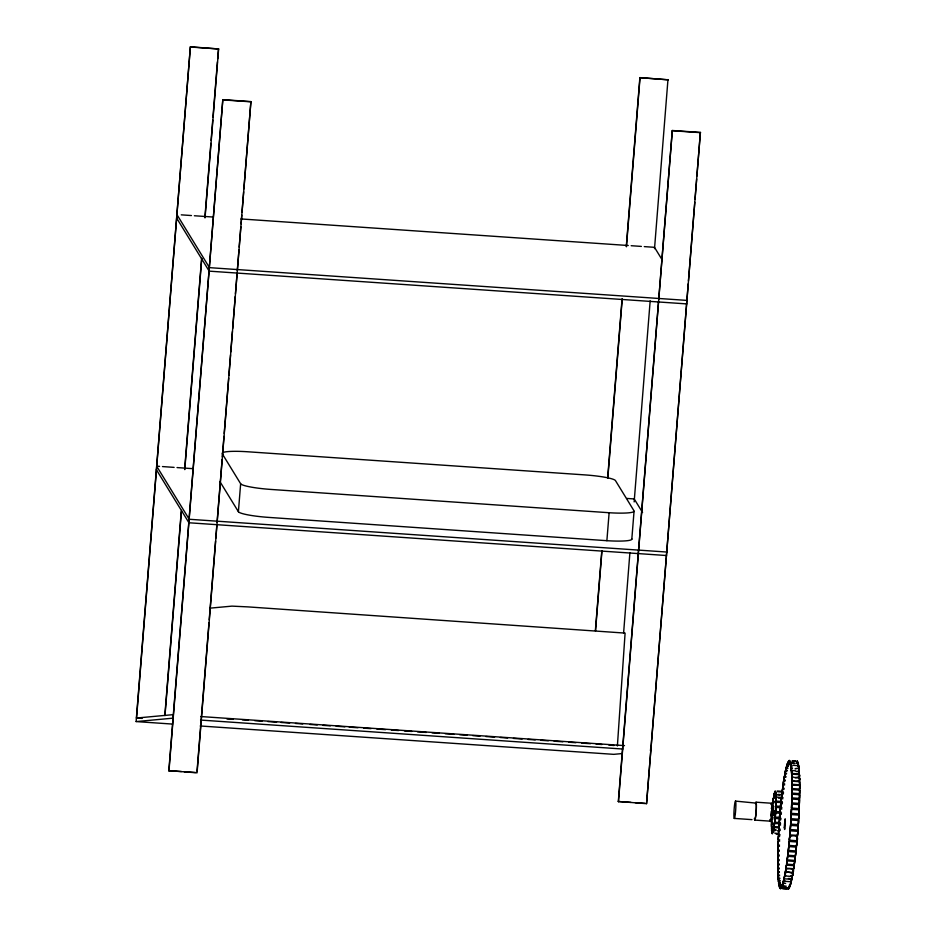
<?xml version="1.0" encoding="UTF-8"?>
<svg xmlns="http://www.w3.org/2000/svg" width="936" height="936" viewBox="0 0 936 936"><rect width="100%" height="100%" fill="white"/><g stroke="black" fill="none" stroke-linecap="round" stroke-linejoin="round"><path stroke-width="1.4" d="M773.885 827.541A23.798 2.176 -86.1 0 1 773.417 829.811L773.487 830.735L773.885 827.541L779.126 827.892M773.955 811.453L773.873 812.869M775.57 797.378L773.662 797.25A23.798 2.176 -86.1 0 1 774.142 794.98L774.06 794.056M784.614 875.932A23.798 2.176 -86.1 0 1 784.134 878.143L784.228 879.115L784.614 875.932L792.23 876.459L791.879 879.629M784.543 776.4L784.906 773.077L785.023 773.885A23.798 2.176 -86.1 0 0 784.543 776.4L785.971 776.506M785.164 773.159A23.798 2.176 -86.1 0 1 785.643 770.948C785.76 768.058 783.947 774.985 786.603 773.253M792.85 873.218A23.798 2.176 -86.1 0 1 792.382 875.722C796.337 874.364 783.947 868.386 784.883 875.991M792.23 876.459A23.798 2.176 -86.1 0 1 791.762 878.67L791.856 879.641M773.662 797.25L774.025 794.056M783.994 878.787A23.798 2.176 -86.1 0 1 783.526 880.682L783.596 881.794L783.994 878.787L790.663 879.243M787.211 770.41L785.784 770.305A23.798 2.176 -86.1 0 1 786.252 768.409L786.182 767.298M791.142 881.209L791.224 882.32L791.622 879.302A23.798 2.176 -86.1 0 1 791.376 880.343M774.762 792.815L774.751 793.166A23.798 2.176 -86.1 0 0 774.306 794.371C776.552 795.565 776.084 792.769 775.768 794.828A23.798 2.176 -86.1 0 1 775.932 797.039L782.133 797.46M783.385 881.221A23.798 2.176 -86.1 0 1 782.917 882.788L782.987 884.075L783.385 881.221L791.002 881.747L790.674 884.555L790.546 883.315A23.798 2.176 -86.1 0 0 791.002 881.747M785.784 770.305L786.146 767.298M787.831 767.976L786.392 767.871A23.798 2.176 -86.1 0 1 786.86 766.303L786.813 765.098M772.972 812.869L772.984 813.864L775.09 814.016M787.796 887.784L787.913 889.165L788.159 887.773M788.299 887.784L788.369 889.2L788.72 887.047A23.798 2.176 -86.1 0 1 788.592 887.176M782.777 883.221A23.798 2.176 -86.1 0 1 782.332 884.462L782.402 885.912L782.777 883.221L785.643 883.42M787 765.87A23.798 2.176 -86.1 0 1 787.445 764.63C787.878 760.687 785.643 767.251 788.428 765.964M789.961 884.988L790.031 886.439L790.382 884.122A23.798 2.176 -86.1 0 1 789.961 884.988L789.481 884.953M773.253 830.419A23.798 2.176 -86.1 0 1 772.808 831.613C773.089 835.918 772.528 827.108 775.64 830.571M786.392 767.871L786.743 765.028M772.715 813.314C772.972 823.013 774.271 801.017 772.808 811.816M774.306 794.371L774.645 791.716L775.277 792.921A23.798 2.176 -86.1 0 0 774.891 792.956L775.207 790.873L775.324 791.786M782.192 884.789A23.798 2.176 -86.1 0 1 781.759 885.667C781.946 889.551 781.595 884.122 783.151 884.848M787.585 764.303A23.798 2.176 -86.1 0 1 788.018 763.425C788.486 759.096 786.041 766.327 789.493 764.443M771.592 815.642L771.697 817.374A23.798 2.176 -86.1 0 1 771.779 815.595M771.299 811.231L770.784 815.806M773.218 812.846L773.288 811.418L775.382 811.489M797.671 763.214L797.647 761.495L797.297 763.238A23.798 2.176 -86.1 0 1 797.39 763.308L795.869 763.144M788.147 763.203A23.798 2.176 -86.1 0 1 788.557 762.676C789.165 758.569 786.755 764.139 789.574 763.308M788.966 886.848A23.798 2.176 -86.1 0 1 788.837 886.942L788.896 888.744L789.235 886.79M789.364 886.907L789.493 887.808L789.34 885.28M773.627 812.471L773.662 813.922L773.885 812.869M789.071 762.407L789.06 760.477L788.685 762.571A23.798 2.176 -86.1 0 1 789.071 762.407L791.575 762.571M781.63 885.889L781.314 888.205L781.221 886.415A23.798 2.176 -86.1 0 0 781.63 885.889L783.537 886.018M772.282 831.87L772.317 833.917L772.656 831.835A23.798 2.176 -86.1 0 1 772.282 831.87L773.709 831.964M136.141 721.586L136.375 718.052L173.125 714.648L172.891 718.169L136.141 721.586L172.54 724.078M617.386 745.969L625.096 633.099L247.981 606.891L231.952 606.13L210.12 608.143M650.473 750.941L650.637 748.589M780.214 886.486L780.238 888.638L780.589 886.684A23.798 2.176 -86.1 0 1 780.214 886.486L783.081 886.848M773.639 812.319L773.791 811.114M779.77 885.819L779.77 888.147L780.109 886.38A23.798 2.176 -86.1 0 1 779.77 885.819L781.197 885.912M790.007 763.273L789.949 760.945L789.668 762.723A23.798 2.176 -86.1 0 1 790.007 763.273L791.447 763.366M205.042 217.807L218.626 48.965L190.382 46.8L136.399 717.807L142.155 718.427M136.539 718.041L190.382 46.8M164.841 715.361L181.233 511.594M184.638 469.381L201.614 258.324M204.89 217.573L210.869 143.337M211.103 140.423L212.741 120.054M212.975 117.14L217.421 61.823M217.655 58.921L218.474 48.73M164.982 715.595L181.502 510.366M184.778 469.615L201.755 258.558M168.831 770.667L222.815 99.661L250.906 101.591L197.063 772.832L168.831 770.667L181.467 771.533M168.971 770.901L222.815 99.661M197.04 771.135L208.985 622.674M209.219 619.761L215.549 541.16M215.783 538.247L216.836 525.154M217.07 522.241L222.101 459.646M222.335 456.745L223.973 436.363M224.207 433.45L228.665 378.144M228.899 375.231L230.537 354.849M230.771 351.936L232.409 331.566M232.643 328.653L235.217 296.63M235.451 293.717L237.089 273.335M237.323 270.434L238.961 250.052M239.195 247.139L240.844 226.769M241.078 223.856L241.78 215.116M242.014 212.203L243.652 191.833M243.886 188.92L250.906 101.591M631.765 538.785A28.279 3.592 4.6 0 1 606.879 540.692L268.808 517.409A28.279 3.592 4.6 0 1 238.399 511.7L240.646 483.748L222.171 453.632M595.366 630.747L601.813 550.684M607.663 477.91L622.077 298.876M626.289 246.484L639.873 77.641L668.117 79.806L639.873 77.641M595.518 630.981L601.953 550.918M607.815 478.144L622.218 299.111M626.43 246.718L640.013 77.875M606.879 540.692L609.125 512.729A28.279 3.592 4.6 0 0 634.011 510.822L615.478 480.624A28.279 3.592 4.6 0 0 585.07 474.915L247.946 451.784A28.279 3.592 4.6 0 0 222.358 452.849M623.61 632.9L629.905 552.614M634.152 501.907L650.169 300.807M654.521 248.648L667.965 79.56M631.8 539.311L634.046 511.36M658.722 299.344L672.305 130.502L700.397 132.421L646.554 803.661L618.322 801.497L658.488 302.246M618.462 801.742L672.305 130.502M688.217 283.807L646.554 803.661M688.451 280.894L694.781 202.293M695.015 199.38L696.653 178.998M696.887 176.097L700.397 132.421M779.36 884.684L779.349 887.199L779.665 885.596A23.798 2.176 -86.1 0 1 779.36 884.684L781.267 884.812M792.219 766.104L790.791 765.999A23.798 2.176 -86.1 0 0 790.51 764.747L790.464 761.986M771.872 830.536L771.861 833.169L772.153 831.671A23.798 2.176 -86.1 0 1 771.872 830.536L773.779 830.677M775.687 794.243L775.71 791.645L775.394 793.108A23.798 2.176 -86.1 0 1 775.687 794.243L776.634 794.313M772.996 812.003C772.925 809.862 774.084 812.097 772.492 811.875M778.986 883.093L778.963 885.772L779.267 884.344A23.798 2.176 -86.1 0 1 778.986 883.093L780.413 883.186M791.376 764.478L790.417 764.408A23.798 2.176 -86.1 0 0 790.113 763.495L790.393 761.881M790.791 765.999L790.78 763.308L790.546 764.396M798.42 766.525L798.408 763.834L798.139 765.262A23.798 2.176 -86.1 0 1 798.42 766.525L797.94 766.49M773.031 812.003L773.136 811.126L775.219 811.208M778.658 881.045L778.623 883.912L778.904 882.648A23.798 2.176 -86.1 0 1 778.658 881.045L780.097 881.15M792.546 768.14L791.119 768.047L791.166 765.215M795.881 768.374L798.736 768.561L798.806 765.788M772.036 809.137L772.305 807.721L773.768 807.827M773.136 813.489L773.686 811.816M796.864 762.36L797.133 760.956M778.389 878.576L778.331 881.607L778.6 880.507A23.798 2.176 -86.1 0 1 778.389 878.576L779.817 878.682M791.119 768.047A23.798 2.176 -86.1 0 0 790.873 766.444L791.119 765.18M795.682 770.808L791.388 770.515L791.482 767.567M798.736 768.561A23.798 2.176 -86.1 0 0 798.49 766.97L798.747 765.707M798.057 770.971L799.016 771.042L799.075 768.011M773.522 827.88L771.615 827.74L771.568 830.922M775.932 797.039L776.084 794.407M779.594 875.792L778.155 875.698L778.085 878.881M791.388 770.515A23.798 2.176 -86.1 0 0 791.189 768.585L791.411 767.485M791.622 773.393L791.669 770.199L791.447 771.159A23.798 2.176 -86.1 0 1 791.622 773.393L799.239 773.92L799.297 770.726L799.075 771.673A23.798 2.176 -86.1 0 1 799.239 773.92M771.615 827.74A23.798 2.176 -86.1 0 0 771.79 829.951L771.627 830.817M777.98 872.422L777.898 875.757L778.12 874.961A23.798 2.176 -86.1 0 1 777.98 872.422L779.419 872.527M799.414 777.184A23.798 2.176 -86.1 0 0 799.285 774.657C802.924 776.962 789.773 780.261 791.914 773.405M778.155 875.698A23.798 2.176 -86.1 0 0 778.331 877.933L778.108 878.892M798.829 768.947L799.028 768.011M782.625 792.336L782.835 791.4L782.941 792.312M797.811 763.308L798.022 762.407L798.045 764.934A23.798 2.176 -86.1 0 0 797.94 764.513M773.194 813.232L772.996 813.887M777.863 868.795L777.757 872.27L777.956 871.603A23.798 2.176 -86.1 0 1 777.863 868.795L779.29 868.889M799.543 780.823A23.798 2.176 -86.1 0 0 799.449 778.015C802.959 781.069 789.797 783.701 792.055 776.892M776.038 800.947L775.979 797.975A23.798 2.176 -86.1 0 1 776.014 801.076L782.215 801.508M791.797 776.669A23.798 2.176 -86.1 0 0 791.669 774.13L791.868 773.323M779.22 864.922L777.793 864.817L777.664 868.421M791.914 780.296A23.798 2.176 -86.1 0 0 791.821 777.488L792.008 776.822M791.985 784.274L791.938 781.209A23.798 2.176 -86.1 0 1 791.985 784.274L799.613 784.789L799.566 781.724A23.798 2.176 -86.1 0 1 799.613 784.789M791.996 788.545L791.996 785.257A23.798 2.176 -86.1 0 1 791.996 788.545L799.625 789.071L799.8 785.409M771.533 823.703L771.58 826.816A23.798 2.176 -86.1 0 1 771.533 823.703L773.44 823.832M777.781 860.547L777.781 863.846A23.798 2.176 -86.1 0 1 777.781 860.547L779.208 860.64M799.625 789.071L799.648 788.954A23.798 2.176 -86.1 0 0 799.625 786.357M799.613 793.517L799.625 790.124A23.798 2.176 -86.1 0 1 799.59 793.623L791.961 793.096A23.798 2.176 -86.1 0 0 791.996 789.598L791.961 793.096M777.793 864.817A23.798 2.176 -86.1 0 0 777.839 867.883L777.711 868.397M799.519 798.326L799.59 794.652A23.798 2.176 -86.1 0 1 799.496 798.42L791.868 797.893A23.798 2.176 -86.1 0 0 791.95 794.208L791.868 797.893M777.816 855.995L777.781 859.494A23.798 2.176 -86.1 0 1 777.816 855.995L779.243 856.089M799.367 803.334L799.461 799.578A23.798 2.176 -86.1 0 1 799.344 803.416L791.727 802.889A23.798 2.176 -86.1 0 0 791.844 799.052L791.727 802.889M777.91 851.198L777.828 854.884A23.798 2.176 -86.1 0 1 777.91 851.198L779.337 851.292M771.638 818.754L771.545 822.51A23.798 2.176 -86.1 0 1 771.638 818.754L773.066 818.848M775.909 806.036L776.002 802.281A23.798 2.176 -86.1 0 1 775.909 806.036L781.15 806.399M778.483 835.813L778.307 839.814A23.798 2.176 -86.1 0 1 778.495 835.766L779.934 835.86M779.676 841.148C777.477 839.838 776.868 846.343 779.524 845.103M791.552 807.979L791.704 804.036A23.798 2.176 -86.1 0 1 791.528 808.049L799.145 808.575L799.309 804.609A23.798 2.176 -86.1 0 1 799.145 808.575M778.05 846.202L777.933 850.04A23.798 2.176 -86.1 0 1 778.05 846.202L779.489 846.308M799.566 794.734L791.95 794.208M789.434 840.235C787.562 833.8 800.502 834.584 796.981 840.739A23.798 2.176 -86.1 0 0 797.343 836.69M797.542 835.333L797.776 831.332L790.159 830.805A23.798 2.176 -86.1 0 1 789.82 834.912L797.542 835.333A23.798 2.176 -86.1 0 0 797.776 831.332M789.516 760.43L789.188 762.407A23.798 2.176 -86.1 0 1 789.563 762.606L789.574 760.547M780.788 888.662L781.092 886.521A23.798 2.176 -86.1 0 1 780.706 886.684L780.753 888.673M780.226 830.489C777.921 829.167 777.383 835.684 779.992 834.608M799.753 785.351L791.996 785.257M781.385 814.273C779.021 812.904 778.541 819.363 781.057 818.392M789.902 834.865L790.183 830.887M783.081 784.497L782.718 788.217L784.146 788.311M779.512 819.562L779.208 823.68A23.798 2.176 -86.1 0 1 779.524 819.562L780.952 819.655M790.312 829.483L790.592 825.493M780.565 825.072C778.272 823.75 777.722 830.232 780.308 829.214M790.674 824.066L790.967 820.088A23.798 2.176 -86.1 0 1 790.639 824.113L798.268 824.639L798.583 822.674L798.56 820.521L790.943 819.995M791.283 813.325L791.47 809.277A23.798 2.176 -86.1 0 1 791.283 813.325L798.899 813.852L799.168 809.78A23.798 2.176 -86.1 0 1 798.899 813.852M791.68 804.082L799.309 804.609M778.073 845.056L778.097 845.009A23.798 2.176 -86.1 0 1 778.249 841.043M780.881 811.863L775.64 811.512L775.874 807.394L781.104 807.768M775.265 817.046L775.57 813.021A23.798 2.176 -86.1 0 1 775.207 817.046L780.448 817.409M790.978 818.696L791.283 814.636A23.798 2.176 -86.1 0 1 790.978 818.696L798.607 819.222L798.888 815.116A23.798 2.176 -86.1 0 1 798.607 819.222M799.098 809.804L791.575 809.371M782.496 788.931L782.133 792.745L783.572 792.839M781.911 793.623L781.572 797.519L783.011 797.612M780.367 808.833L780.051 812.869L781.49 813.021M797.893 830.057L798.186 825.926L790.546 825.388A23.798 2.176 -86.1 0 1 790.253 829.53L797.881 830.057A23.798 2.176 -86.1 0 0 798.174 825.915M791.212 814.589L798.841 815.116M622.206 753.562L613.723 754.346L200.21 725.973M226.98 719.035L233.368 719.339M242.342 719.854L248.473 720.252M190.534 47.034L218.626 48.965M222.967 99.895L251.059 101.825M672.457 130.736L700.549 132.666M181.256 214.847L191.447 215.549M194.36 215.748L213.291 217.047M240.95 218.942L628.267 245.513M631.168 245.712L641.371 246.414M644.272 246.613L654.475 247.315L662.044 259.658M687.047 300.409L209.465 267.649L176.892 214.555M686.767 303.907L209.184 271.147L176.611 218.041M159.553 466.374L156.64 466.175L189.224 519.269L666.806 552.041M162.466 466.573L174.119 467.38M177.033 467.579L193.038 468.679M626.944 498.443L634.222 498.946L642.564 512.53M609.125 512.729L271.054 489.446A28.279 3.592 4.6 0 1 240.646 483.748M666.526 555.528L188.943 522.768L156.359 469.673M200.795 716.543L624.499 745.618M254.791 720.673L262.057 721.165M267.871 721.562L276.588 722.171M280.952 722.463L289.669 723.06M295.483 723.458L302.749 723.961M310.015 724.464L317.281 724.955M323.084 725.353L330.35 725.856M336.164 726.254L344.881 726.851M349.245 727.155L357.961 727.752M363.776 728.149L371.042 728.641M376.857 729.039L385.573 729.647M391.388 730.045L398.654 730.536M404.457 730.934L411.723 731.437M417.538 731.835L426.254 732.432M432.069 732.829L439.335 733.333M445.15 733.73L453.866 734.327M459.681 734.725L466.947 735.228M472.762 735.626L480.028 736.117M485.831 736.527L494.559 737.123M500.362 737.521L507.628 738.013M513.443 738.41L522.159 739.019M527.974 739.417L535.24 739.908M541.055 740.306L548.32 740.809M554.135 741.207L562.852 741.803M568.667 742.201L575.933 742.704M581.736 743.102L590.452 743.699M793.365 760.699L795.226 760.828M200.561 720.065L622.803 749.034M792.85 760.675L794.711 760.804M791.926 761.062L795.682 761.319M792.347 762.009L794.255 762.15M788.557 762.676L791.575 762.852M792.733 763.437L794.629 763.565M788.018 763.425L789.446 763.519M790.113 763.495L791.54 763.6M790.51 764.747L791.47 764.806M787.445 764.63L788.872 764.735M793.073 765.309L796.828 765.566M786.86 766.303L788.287 766.397M786.252 768.409L787.679 768.503M791.189 768.585L792.137 768.655M794.992 768.854L795.951 768.912M791.447 771.159L792.406 771.217M796.208 771.486L799.075 771.673M785.643 770.948L787.071 771.042M791.669 774.13L797.858 774.552M785.023 773.885L786.451 773.99M795.167 777.722L799.449 778.015M785.362 780.109L783.923 780.016A23.798 2.176 -86.1 0 1 784.403 777.219L785.83 777.313M791.938 781.209L799.566 781.724M784.742 784.052C782.32 784.883 783.022 778.284 785.21 781.01M783.116 784.532L784.602 785.035M791.996 789.598L799.625 790.124M782.519 788.931L784.005 789.352M777.161 790.99L780.917 791.248M777.605 791.739L781.373 791.996M774.891 792.956L776.318 793.049L774.751 793.166M781.946 793.623L783.432 793.95M778.062 794.407L781.876 794.664M775.768 794.828L780.051 795.12M774.142 794.98L775.57 795.073M778.354 798.139L782.168 798.396M791.844 799.052L799.461 799.578M774.47 801.45C771.907 802.07 772.785 795.296 775.406 798.326M781.443 798.677L781.431 798.607A23.798 2.176 -86.1 0 0 781.045 802.503L781.349 798.548L782.882 798.771M776.002 802.281L782.473 802.597M773.908 806.458C771.486 807.394 771.943 800.678 774.318 802.667M781.958 807.745C779.524 808.727 779.969 802.257 782.344 803.79M756.019 802.175L771.498 803.24M735.591 801.111L756.031 803.111M771.194 808.224L773.464 808.388M781.852 808.973L780.425 808.88A23.798 2.176 -86.1 0 0 780.062 812.928M184.287 771.72L195.519 772.492M618.322 801.497L630.958 802.374M635.181 802.655L645.009 803.334M775.534 812.939L780.776 813.302M771.697 817.374L773.124 817.479M775.078 818.427L774.669 822.217A23.798 2.176 -86.1 0 0 775.078 818.427L780.32 818.789M734.28 818.415L751.994 819.632M754.755 820.088L770.234 821.153M774.669 822.217L780.378 822.604M771.545 822.51L772.972 822.604M774.517 823.434L774.049 826.582A23.798 2.176 -86.1 0 0 774.517 823.434L780.659 823.797M774.049 826.582L777.383 826.816M778.342 826.886L779.29 826.944M771.58 826.816L773.487 826.944M773.417 829.811L776.272 829.998M771.79 829.951L773.698 830.092M777.547 830.712L779.442 830.84M772.808 831.613L773.756 831.683M772.153 831.671L773.592 831.776M774.821 833.215L776.728 833.356M776.166 834.187L778.027 834.315M796.981 840.739L789.364 840.212A23.798 2.176 -86.1 0 0 789.715 836.164M778.307 839.814L779.735 839.908M789.247 841.441L788.861 845.395A23.798 2.176 -86.1 0 0 789.247 841.441L796.864 841.967L796.501 845.968A23.798 2.176 -86.1 0 0 796.864 841.967M788.861 845.395L796.501 845.968M788.744 846.67L788.334 850.414A23.798 2.176 -86.1 0 0 788.732 846.589L796.36 847.115L795.951 850.941A23.798 2.176 -86.1 0 0 796.36 847.115M788.334 850.414L795.951 850.941M777.933 850.04L779.372 850.134M788.206 851.666L787.773 855.247A23.798 2.176 -86.1 0 0 788.206 851.573L795.822 852.099L795.401 855.773A23.798 2.176 -86.1 0 0 795.822 852.099M787.773 855.247L795.401 855.773M777.828 854.884L779.267 854.977M787.644 856.346L787.199 859.833A23.798 2.176 -86.1 0 0 787.644 856.346L795.261 856.873L794.828 860.453A23.798 2.176 -86.1 0 0 795.261 856.873M787.199 859.833L794.828 860.453M777.781 859.494L779.208 859.587M787.059 860.874L786.603 864.162A23.798 2.176 -86.1 0 0 787.059 860.874L794.687 861.401L794.231 864.688A23.798 2.176 -86.1 0 0 794.687 861.401M786.603 864.162L794.231 864.688M777.781 863.846L779.208 863.94M786.462 865.133L785.994 868.187A23.798 2.176 -86.1 0 0 786.462 865.133L794.079 865.66L793.623 868.702A23.798 2.176 -86.1 0 0 794.079 865.66M785.994 868.187L793.623 868.702M777.839 867.883L779.267 867.988M785.854 869.088L785.48 872.551L785.374 871.872A23.798 2.176 -86.1 0 0 785.854 869.088C793.435 867.532 794.453 870.574 793.003 872.399A23.798 2.176 -86.1 0 0 793.471 869.602M785.374 871.872L793.003 872.399M777.956 871.603L779.384 871.697M784.848 876.014L784.754 875.207L785.713 875.265M790.955 875.628L792.382 875.722M778.12 874.961L779.548 875.055M788.428 878.448L791.762 878.67M778.331 877.933L779.758 878.038M783.526 880.682L784.953 880.788M778.6 880.507L780.027 880.6M778.904 882.648L780.332 882.742M782.917 882.788L783.877 882.859M779.267 884.344L780.694 884.45M779.665 885.596L781.092 885.69M781.759 885.667L783.666 885.795M784.356 886.053L786.252 886.181M780.109 886.38L783.128 886.544M783.771 887.433L787.539 887.691M783.221 888.358L786.977 888.615M782.695 888.814L786.462 889.071M596.068 744.085L601.988 744.518M608.856 745.056L613.981 745.501M798.548 820.498L798.56 820.521A23.798 2.176 -86.1 0 1 798.268 824.639M219.925 481.595L238.399 511.7M775.909 807.405L775.932 807.44A23.798 2.176 -86.1 0 1 775.64 811.512M797.168 760.98L797.191 763.121A23.798 2.176 -86.1 0 0 797.004 762.934M780.905 803.65L780.917 803.696A23.798 2.176 -86.1 0 0 780.53 807.651M784.403 777.219L784.333 776.564L783.923 780.016M770.96 804.55A8.974 0.819 -86.1 0 1 771.896 806.528A8.974 0.819 -86.1 0 1 771.065 818.286A8.974 0.819 -86.1 0 1 769.895 819.527M755.481 803.486A8.974 0.819 -86.1 0 1 756.405 805.463A8.974 0.819 -86.1 0 1 755.574 817.233A8.974 0.819 -86.1 0 1 754.416 818.462M755.656 803.509A8.12 0.749 -86.1 0 1 756.112 811.407A8.12 0.749 -86.1 0 1 754.58 818.544M772.212 809.266A23.798 2.176 -86.1 0 1 772.34 807.733M773.042 801.356A23.798 2.176 -86.1 0 1 773.499 798.197M772.469 806.352A23.798 2.176 -86.1 0 1 772.89 802.573M772.317 808.025A19.679 1.802 -86.1 0 1 775.897 796.103A19.679 1.802 -86.1 0 1 773.721 828.477A19.679 1.802 -86.1 0 1 771.697 817.116M779.618 818.286A23.798 2.176 -86.1 0 1 779.957 814.18M781.572 797.519A23.798 2.176 -86.1 0 1 782.005 793.845M782.133 792.745A23.798 2.176 -86.1 0 1 782.578 789.259M782.718 788.217A23.798 2.176 -86.1 0 1 783.175 784.93M783.315 783.958A23.798 2.176 -86.1 0 1 783.783 780.905M798.876 769.638A23.798 2.176 -86.1 0 1 799.016 771.042M785.234 872.691A23.798 2.176 -86.1 0 1 784.754 875.207M789.82 885.304A23.798 2.176 -86.1 0 1 789.516 885.994M778.565 834.502A23.798 2.176 -86.1 0 1 778.799 830.396M778.869 829.12A23.798 2.176 -86.1 0 1 779.138 824.979M797.004 762.828A62.455 5.721 -86.1 0 1 797.484 763.331M797.917 764.326A62.455 5.721 -86.1 0 1 798.291 824.487A62.455 5.721 -86.1 0 1 789.773 885.55M789.142 886.72A62.455 5.721 -86.1 0 1 788.557 887.305M784.286 827.295C785.269 838.211 786.018 803.497 784.286 827.295M735.263 814.402A8.716 0.796 -86.1 0 0 735.532 801.04A8.716 0.796 -86.1 0 0 733.918 813.735A8.716 0.796 -86.1 0 0 735.263 814.402M787.445 858.055A62.455 5.721 -86.1 0 0 789.376 762.302A62.455 5.721 -86.1 0 0 777.851 853.281A62.455 5.721 -86.1 0 0 787.445 858.055"/></g></svg>
